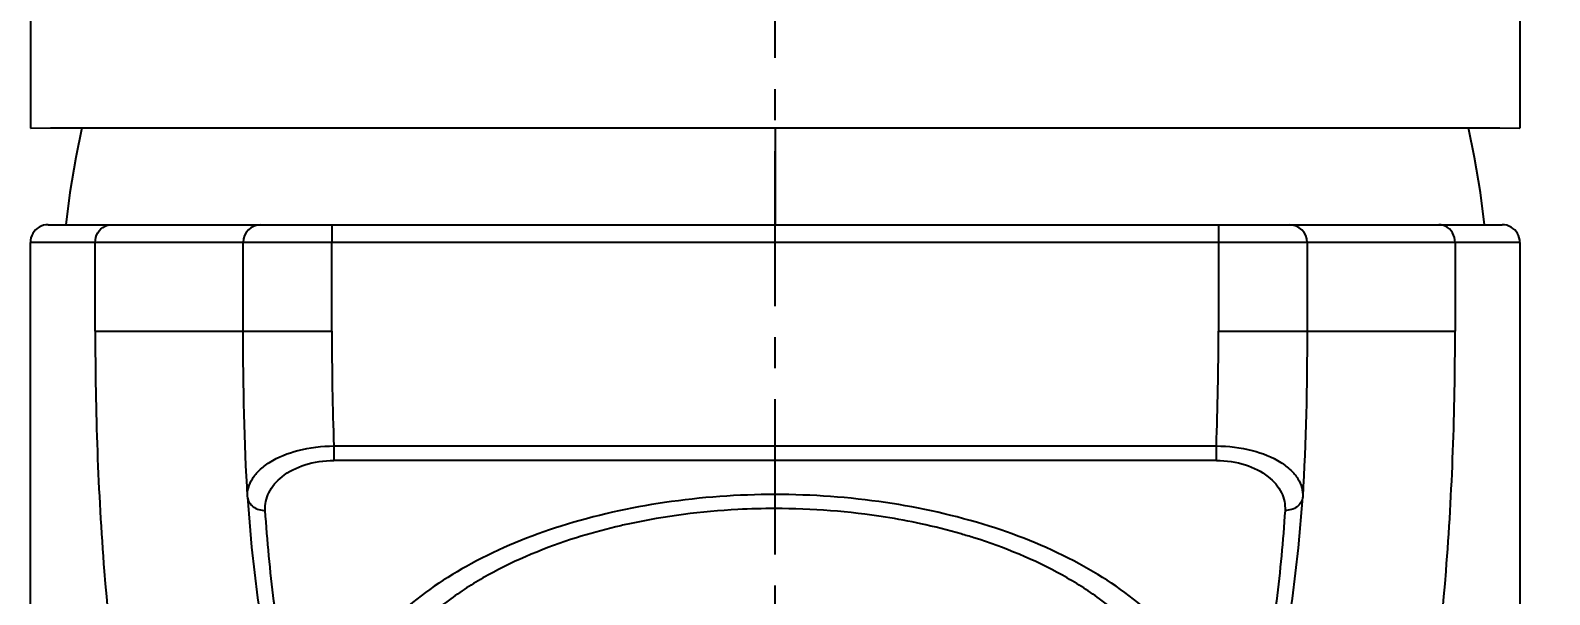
# Model space of a CAD drawing. Extents: x -4603 to -4009, y -5222 to -4802.
# Drawn here: x -4208.6 to -4165.76, y -4945.97 to -4930.06 of the extents above; entities that cross this region are included whole.
import ezdxf

# ---------------------------------------------------------------- set-up
doc = ezdxf.new("R2010")
doc.units = 0
doc.header["$LTSCALE"] = 7
doc.linetypes.add('CENTER', pattern=[2, 1.25, -0.25, 0.25, -0.25])
doc.layers.get('0').update_dxf_attribs({"color": 2, "linetype": 'CONTINUOUS'})
doc.layers.get('Defpoints').update_dxf_attribs({"linetype": 'CONTINUOUS'})
doc.layers.add('CL', color=1, linetype='CENTER')
doc.layers.add('DWG', color=7, linetype='CONTINUOUS')
doc.styles.add('DD', font='romans', dxfattribs={"bigfont": 'GHS.shx'})
doc.dimstyles.new('DWJ', dxfattribs={"dimscale": 0, "dimtxt": 3.5, "dimasz": 3.5, "dimexe": 2, "dimexo": 1, "dimgap": 1, "dimtad": 1, "dimdec": 4, "dimdsep": 46, "dimtxsty": 'DD', "dimcen": 3, "dimclrd": 2, "dimclre": 2, "dimclrt": 2, "dimadec": 3, "dimazin": 2, "dimtfac": 1, "dimtdec": 4, "dimtmove": 0, "dimatfit": 3, "dimfxl": 1, "dimtvp": 1, "dimtolj": 1, "dimtzin": 0, "dimlwd": -1, "dimlwe": -1, "dimarcsym": 0})

# ---------------------------------------------------------------- blocks, each defined once
blk = doc.blocks.new('*U2')
at = {"layer": 'CL', "color": 0, "ltscale": 0.5, "transparency": 16777216}
blk.add_line((0, -59.55), (0, 97.303), dxfattribs=at)
blk = doc.blocks.new('*D5')
at = {"layer": 'Defpoints', "color": 0, "transparency": 16777216}
for p in [(-4175.599, -4888.796), (-4126.815, -4888.796), (-4163.599, -5030.539)]:
    blk.add_point(p, dxfattribs=at)
at = {"layer": 'DWG', "color": 2, "transparency": 16777216}
for p, q in [((-4174.599, -4888.796), (-4124.815, -4888.796)), ((-4126.815, -5027.039), (-4126.815, -4892.296)), ((-4162.599, -5030.539), (-4124.815, -5030.539))]:
    blk.add_line(p, q, dxfattribs=at)
for points in [[(-4127.399, -4892.296), (-4126.232, -4892.296), (-4126.815, -4888.796)], [(-4127.399, -5027.039), (-4126.232, -5027.039), (-4126.815, -5030.539)]]:
    blk.add_solid(points, dxfattribs=at)
at = {"layer": 'DWG', "color": 2, "transparency": 16777216, "insert": (-4130.482, -4959.668), "char_height": 3.5, "attachment_point": 5, "rotation": 90, "style": 'DD'}
blk.add_mtext('\\A1;(142)', dxfattribs=at)

msp = doc.modelspace()

# ---------------------------------------------------------------- linework, layer by layer
at = {"color": 7, "linetype": 'Continuous'}
for p, q in [((-4208.59937, -4906.9791), (-4208.59937, -4932.81422)), ((-4166.59937, -4906.97914), (-4166.59937, -4932.81422)), ((-4208.59937, -4932.81422), (-4208.03174, -4932.81285)), ((-4208.03174, -4932.81285), (-4202.99938, -4932.81018)), ((-4202.99938, -4932.81018), (-4194.01498, -4932.80856)), ((-4194.01498, -4932.80856), (-4183.79937, -4932.80838)), ((-4183.79937, -4932.80838), (-4177.79678, -4932.80897)), ((-4177.79678, -4932.80897), (-4172.19936, -4932.81018)), ((-4172.19936, -4932.81018), (-4167.16703, -4932.81285)), ((-4167.16703, -4932.81285), (-4166.59937, -4932.81422)), ((-4208.09889, -4935.53912), (-4167.09985, -4935.53912)), ((-4208.59937, -5030.53912), (-4208.59937, -4936.03912)), ((-4202.59937, -4938.53912), (-4202.59937, -4936.03912)), ((-4172.59937, -4936.03912), (-4172.59937, -4938.53912)), ((-4166.59937, -4936.03912), (-4166.59937, -5030.53912))]:
    msp.add_line(p, q, dxfattribs=at)
at = {"color": 8, "linetype": 'Continuous', "true_color": 0x787878}
for p, q in [((-4187.59937, -4932.80828), (-4187.59937, -4935.53912)), ((-4200.09937, -4935.53912), (-4200.09937, -4936.03912)), ((-4175.09937, -4935.53912), (-4175.09935, -4938.53912)), ((-4166.59938, -4936.03912), (-4208.59937, -4936.03912)), ((-4206.77138, -4938.53912), (-4206.77138, -4936.03912)), ((-4200.09929, -4938.53912), (-4200.09937, -4936.03912)), ((-4168.42736, -4936.03912), (-4168.42736, -4938.53912)), ((-4206.77138, -4938.53912), (-4200.09937, -4938.53912)), ((-4175.09937, -4938.53912), (-4168.42736, -4938.53912)), ((-4200.04056, -4941.77884), (-4200.04056, -4942.18841)), ((-4175.15819, -4942.18841), (-4200.04056, -4942.18841)), ((-4200.04051, -4941.77884), (-4175.15802, -4941.77884)), ((-4175.15819, -4942.18841), (-4175.15819, -4941.77884))]:
    msp.add_line(p, q, dxfattribs=at)
at = {"color": 7, "linetype": 'Continuous'}
for points in [[(-4207.14614, -4932.81206), (-4207.32038, -4933.64226), (-4207.48502, -4934.63029), (-4207.59937, -4935.53912)], [(-4167.59937, -4935.53912), (-4167.71372, -4934.63029), (-4167.87836, -4933.64226), (-4168.0526, -4932.81206)], [(-4208.09937, -4935.53912), (-4208.16369, -4935.54328), (-4208.22812, -4935.55598), (-4208.29089, -4935.57726), (-4208.34972, -4935.60631), (-4208.40368, -4935.64239), (-4208.45292, -4935.68556), (-4208.49611, -4935.73483), (-4208.53222, -4935.78884), (-4208.56128, -4935.8477), (-4208.58233, -4935.90969), (-4208.59502, -4935.97332), (-4208.59937, -4936.03901)], [(-4166.59938, -4936.03912), (-4166.60372, -4935.97332), (-4166.61642, -4935.90969), (-4166.63747, -4935.8477), (-4166.66652, -4935.78884), (-4166.70263, -4935.73483), (-4166.74583, -4935.68556), (-4166.79506, -4935.64239), (-4166.84902, -4935.60631), (-4166.90785, -4935.57726), (-4166.97062, -4935.55598), (-4167.03505, -4935.54328), (-4167.09938, -4935.53912)], [(-4202.47485, -4943.21884), (-4202.36095, -4944.63168), (-4202.19292, -4946.06026), (-4201.98642, -4947.34494), (-4201.75442, -4948.46314), (-4201.50386, -4949.43673), (-4201.22531, -4950.33138), (-4200.9179, -4951.15896), (-4200.59052, -4951.90633), (-4200.23469, -4952.60039), (-4199.84986, -4953.24463), (-4199.44184, -4953.83309), (-4199.24937, -4954.07325)], [(-4175.94937, -4954.07344), (-4175.77361, -4953.85535), (-4175.36334, -4953.26699), (-4174.97635, -4952.62279), (-4174.6188, -4951.92849), (-4174.28966, -4951.18082), (-4173.98074, -4950.3527), (-4173.70074, -4949.45743), (-4173.44896, -4948.48304), (-4173.2158, -4947.36368), (-4173.00819, -4946.07747), (-4172.8393, -4944.64701), (-4172.72389, -4943.21883)]]:
    msp.add_lwpolyline(points, dxfattribs=at)
for centre, start, end in [((-4202.09937, -4936.03912), 90, 180), ((-4173.09937, -4936.03912), 0, 90)]:
    msp.add_arc(centre, 0.5, start, end, dxfattribs=at)
at = {"color": 8, "linetype": 'Continuous', "true_color": 0x787878}
for centre, radius, start, end in [((-4114.85772, -4938.61199), 85.24177, 179.9510238, 182.1291124), ((-4260.39572, -4938.61103), 85.29629, 357.8716165, 0.048303)]:
    msp.add_arc(centre, radius, start, end, dxfattribs=at)
for points, knots in [([(-4206.77138, -4936.03912), (-4206.77138, -4935.94684), (-4206.72371, -4935.7572), (-4206.57944, -4935.61954), (-4206.4946, -4935.57952)], [0, 0, 0, 0, 0.49590817, 1, 1, 1, 1]), ([(-4206.4946, -4935.57952), (-4206.47991, -4935.57259), (-4206.42265, -4935.5495), (-4206.36034, -4935.53912), (-4206.31489, -4935.53912)], [0, 0, 0, 0, 0.2631739, 1, 1, 1, 1]), ([(-4168.70415, -4935.57952), (-4168.71882, -4935.5726), (-4168.77605, -4935.54951), (-4168.83833, -4935.53913), (-4168.88376, -4935.53912)], [0, 0, 0, 0, 0.2631652, 1, 1, 1, 1]), ([(-4168.42736, -4936.03912), (-4168.42736, -4935.94684), (-4168.47503, -4935.7572), (-4168.6193, -4935.61954), (-4168.70415, -4935.57952)], [0, 0, 0, 0, 0.49590815, 1, 1, 1, 1]), ([(-4206.77138, -4938.53912), (-4206.77143, -4940.79742), (-4206.62922, -4944.98122), (-4205.95182, -4950.78048), (-4204.84048, -4955.77457), (-4203.32035, -4960.25733), (-4201.54049, -4963.71425), (-4199.68852, -4966.26352), (-4198.02393, -4968.0672), (-4196.0732, -4969.70741), (-4193.7785, -4971.1494), (-4190.95725, -4972.33337), (-4188.7867, -4972.68408), (-4187.59937, -4972.68126)], [0, 0, 0, 0, 0.15685127, 0.29043416, 0.40494769, 0.5115643, 0.61847433, 0.67343491, 0.73000098, 0.78851584, 0.8499585, 0.91753353, 1, 1, 1, 1]), ([(-4187.59937, -4972.68126), (-4186.41205, -4972.6841), (-4184.24149, -4972.33334), (-4181.42022, -4971.14941), (-4179.12552, -4969.70739), (-4177.1748, -4968.0672), (-4175.51022, -4966.26351), (-4173.65825, -4963.71423), (-4171.87837, -4960.25731), (-4170.35827, -4955.7745), (-4169.24689, -4950.78038), (-4168.56953, -4944.98113), (-4168.42732, -4940.79737), (-4168.42736, -4938.53912)], [0, 0, 0, 0, 0.08246607, 0.15004241, 0.21148456, 0.26999935, 0.32656526, 0.38152593, 0.4884365, 0.59505342, 0.70956825, 0.84315235, 1, 1, 1, 1]), ([(-4202.47508, -4943.21508), (-4202.48082, -4943.12865), (-4202.46218, -4942.94669), (-4202.34299, -4942.68554), (-4202.13665, -4942.44215), (-4201.72451, -4942.13121), (-4201.0128, -4941.85732), (-4200.38122, -4941.78054), (-4200.04056, -4941.77884)], [0, 0, 0, 0, 0.08388802, 0.17335193, 0.27399624, 0.38973941, 0.67011029, 1, 1, 1, 1]), ([(-4201.9759, -4943.59602), (-4201.98686, -4943.42665), (-4201.90613, -4943.05022), (-4201.49117, -4942.58311), (-4200.8395, -4942.26298), (-4200.31815, -4942.18843), (-4200.04056, -4942.18841)], [0, 0, 0, 0, 0.19238388, 0.41365026, 0.68534056, 1, 1, 1, 1]), ([(-4175.15819, -4941.77884), (-4174.81757, -4941.78026), (-4174.18597, -4941.85703), (-4173.47446, -4942.13127), (-4173.06217, -4942.44209), (-4172.85569, -4942.68552), (-4172.73658, -4942.94673), (-4172.71793, -4943.12867), (-4172.72367, -4943.21509)], [0, 0, 0, 0, 0.32983994, 0.61018171, 0.72599329, 0.82665712, 0.91612762, 1, 1, 1, 1]), ([(-4175.15819, -4942.18841), (-4174.88086, -4942.18842), (-4174.3599, -4942.26285), (-4173.70836, -4942.58257), (-4173.2928, -4943.04956), (-4173.21189, -4943.42642), (-4173.22284, -4943.59602)], [0, 0, 0, 0, 0.31435356, 0.5859053, 0.80735076, 1, 1, 1, 1]), ([(-4202.47485, -4943.21884), (-4202.46805, -4943.32314), (-4202.33202, -4943.54054), (-4202.0956, -4943.59857), (-4201.9759, -4943.59602)], [0, 0, 0, 0, 0.46610015, 1, 1, 1, 1]), ([(-4172.72389, -4943.21883), (-4172.73069, -4943.32313), (-4172.86671, -4943.54053), (-4173.10314, -4943.59857), (-4173.22284, -4943.59602)], [0, 0, 0, 0, 0.46609689, 1, 1, 1, 1]), ([(-4199.25048, -4953.65157), (-4200.26458, -4952.18207), (-4201.1774, -4949.60761), (-4201.76309, -4946.16287), (-4201.92064, -4944.44988), (-4201.9759, -4943.59602)], [0, 0, 0, 0, 0.50979452, 0.75569038, 1, 1, 1, 1]), ([(-4173.22284, -4943.59602), (-4173.27809, -4944.44977), (-4173.43558, -4946.16256), (-4174.02126, -4949.60687), (-4174.9336, -4952.1812), (-4175.94756, -4953.65055)], [0, 0, 0, 0, 0.24430688, 0.49020151, 1, 1, 1, 1])]:
    msp.add_open_spline(points, degree=3, knots=knots, dxfattribs=at)
at = {"color": 7, "linetype": 'Continuous'}
for points in [[(-4202.47508, -4943.21508), (-4202.56441, -4941.65844), (-4202.59938, -4940.09833), (-4202.59937, -4938.53912)], [(-4172.59937, -4938.53912), (-4172.59938, -4940.09833), (-4172.63431, -4941.65845), (-4172.72367, -4943.21509)]]:
    msp.add_open_spline(points, degree=3, dxfattribs=at)
for points, knots in [([(-4187.59937, -4943.14885), (-4188.64054, -4943.14885), (-4190.68252, -4943.29378), (-4193.5793, -4943.93863), (-4196.11683, -4944.96935), (-4197.56747, -4945.94461), (-4198.16782, -4946.48987)], [0, 0, 0, 0, 0.27641387, 0.54128146, 0.78469032, 1, 1, 1, 1]), ([(-4177.03072, -4946.49005), (-4177.63106, -4945.94477), (-4179.08169, -4944.96947), (-4181.61925, -4943.93869), (-4184.51611, -4943.29379), (-4186.55817, -4943.14885), (-4187.59937, -4943.14885)], [0, 0, 0, 0, 0.21530462, 0.45871243, 0.72358214, 1, 1, 1, 1]), ([(-4187.59937, -4943.5445), (-4187.949, -4943.5445), (-4189.32757, -4943.58015), (-4190.70337, -4943.75661), (-4191.70939, -4943.97415)], [0, 0, 0, 0, 0.25355794, 1, 1, 1, 1]), ([(-4183.48934, -4943.97416), (-4183.82012, -4943.90263), (-4185.17601, -4943.64957), (-4186.55885, -4943.5445), (-4187.59937, -4943.5445)], [0, 0, 0, 0, 0.24542299, 1, 1, 1, 1]), ([(-4191.70939, -4943.97415), (-4191.8373, -4944.00182), (-4192.34015, -4944.11636), (-4192.83794, -4944.25334), (-4193.20502, -4944.3689)], [0, 0, 0, 0, 0.25377373, 1, 1, 1, 1]), ([(-4181.99377, -4944.36889), (-4182.11483, -4944.33078), (-4182.60858, -4944.18186), (-4183.10934, -4944.05633), (-4183.48934, -4943.97416)], [0, 0, 0, 0, 0.24611369, 1, 1, 1, 1]), ([(-4193.20502, -4944.3689), (-4194.06728, -4944.64036), (-4195.29596, -4945.14378), (-4196.73639, -4946.04923), (-4197.62368, -4946.78309), (-4198.33519, -4947.58083), (-4198.8571, -4948.43061), (-4199.17697, -4949.31791), (-4199.24936, -4949.92796), (-4199.24936, -4950.22666)], [0, 0, 0, 0, 0.3025618, 0.4403532, 0.56829522, 0.68665934, 0.79655309, 0.90002287, 1, 1, 1, 1]), ([(-4175.94939, -4950.22666), (-4175.94939, -4949.92795), (-4176.02178, -4949.3179), (-4176.34164, -4948.4306), (-4176.86356, -4947.58082), (-4177.57508, -4946.78308), (-4178.46237, -4946.04922), (-4179.90281, -4945.14377), (-4181.1315, -4944.64035), (-4181.99377, -4944.36889)], [0, 0, 0, 0, 0.09997711, 0.20344675, 0.31334039, 0.4317045, 0.55964653, 0.6974379, 1, 1, 1, 1])]:
    msp.add_open_spline(points, degree=3, knots=knots, dxfattribs=at)

# ---------------------------------------------------------------- block references
at = {"layer": 'CL', "ltscale": 0.5}
msp.add_blockref('*U2', (-4187.59937, -4983.28912), dxfattribs=at)

# ---------------------------------------------------------------- dimensions: what is measured, and where the dimension line sits
at = {"layer": 'DWG'}
dim = msp.add_linear_dim(base=(-4126.81527, -4888.79608), p1=(-4163.59937, -5030.53912), p2=(-4175.59937, -4888.79608), angle=90, text='(142)', dimstyle='DWJ', override={"dimscale": 1}, dxfattribs=at)
dim.commit()
dim.dimension.update_dxf_attribs({"geometry": '*D5', "text_midpoint": (-4130.48194, -4959.6676)})

doc.saveas('drawing.dxf')
